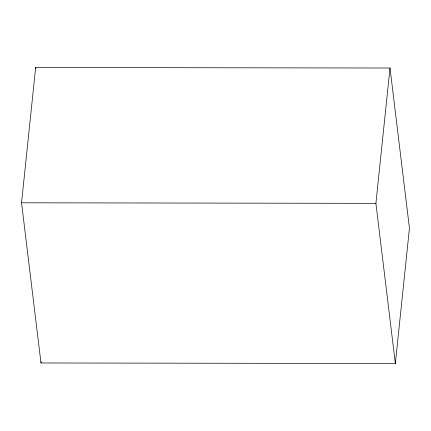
<?xml version="1.0" encoding="UTF-8"?>
<svg xmlns="http://www.w3.org/2000/svg" width="431" height="431" viewBox="0 0 431 431"><rect width="100%" height="100%" fill="white"/><g stroke="black" fill="none" stroke-linecap="round" stroke-linejoin="round"><path stroke-width="0.65" d="M21.55 202.807L35.654 67.495L390.012 68.023L409.45 228.193L395.346 363.505L40.988 362.977L21.55 202.807L375.907 203.34L395.346 363.505M40.988 362.977L41.128 361.641M375.907 203.34L390.012 68.023M35.654 67.495L35.816 68.825"/></g></svg>
